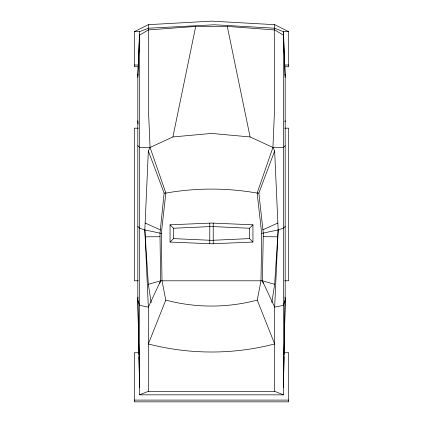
<?xml version="1.0" encoding="UTF-8"?>
<svg xmlns="http://www.w3.org/2000/svg" width="423" height="423" viewBox="0 0 423 423"><rect width="100%" height="100%" fill="white"/><g stroke="black" fill="none" stroke-linecap="round" stroke-linejoin="round"><path stroke-width="0.63" d="M213.224 223.143L213.224 243.717M283.431 386.062L283.516 378.215M283.622 369.068L283.759 356.647M274.659 24.661L274.659 107.114L272.93 147.463L257.142 193.078L261.684 233.427L260.996 280.798L257.226 300.097L274.659 343.957A251.69 251.69 0 0 1 148.341 343.957L165.774 300.097L162.004 280.798L161.316 233.427L165.858 193.078L150.07 147.463L148.341 107.114L148.341 24.661L211.5 21.15L274.659 24.661L288.692 31.677L288.692 66.765L284.748 66.765M263.212 283.304L262.376 280.798L263.307 233.221L258.871 193.078L274.659 150.974L272.93 147.463L250.099 136.941L211.5 133.43L172.901 136.941L150.07 147.463L139.569 147.463L137.819 145.713M283.431 387.817L285.181 298.342L284.933 297.089M283.431 384.306L283.569 377.728M283.622 375.095L284.007 356.674M284.045 354.701L284.446 335.624M284.473 334.307L285.181 300.097L285.181 75.537L283.431 31.677L274.659 28.225L214.408 24.767L148.341 28.225L139.569 31.677L134.308 31.677L134.308 66.765L138.252 66.765M138.527 334.307L137.819 300.097L137.819 75.537L139.569 31.677L139.569 394.833L283.431 394.833L283.431 31.677L288.692 31.677M137.819 77.293L139.569 35.183L148.341 29.922L195.712 26.411L227.288 26.411L274.659 29.922L283.431 35.183L285.181 77.293M139.569 394.833L148.341 391.323L148.341 307.114L144.835 229.922L148.341 150.974L150.07 147.463M274.659 150.974L278.165 229.922L274.659 307.114L274.659 391.323L283.431 394.833M271.852 302.551L274.659 284.309L278.165 229.922L283.431 228.166L285.181 226.411M148.341 150.974L164.129 193.078L159.979 233.285L160.624 280.798L159.788 283.304M138.067 297.089L137.819 298.342L139.569 387.817M137.819 75.537L138.051 74.369M172.901 136.941L195.712 26.411M284.88 121.887L285.181 120.777M285.181 300.097L283.431 305.358L274.659 307.114L262.376 280.798L160.624 280.798L148.341 284.309L151.148 302.551M160.624 280.798L148.341 307.114L139.569 305.358L137.819 300.097M170.057 242.062L173.509 238.609L173.509 228.251L170.057 224.798L211.5 223.069L252.943 224.798L252.943 242.062L211.5 243.791L170.057 242.062L170.057 224.798M285.181 145.713L283.431 147.463L272.93 147.463M252.943 242.062L249.491 238.609L249.491 228.251L252.943 224.798M134.308 31.677L148.341 24.661M262.926 229.795L277.858 223.027M278.165 229.922L261.684 233.427M173.509 228.251L211.5 226.522L249.491 228.251M249.491 238.609L211.5 240.338L173.509 238.609M145.279 236.811L160.026 236.737M134.308 65.01L138.252 65.01M284.748 65.01L288.692 65.01M138.252 128.169L134.308 128.169L134.308 280.798L138.252 280.798M284.748 128.169L288.692 128.169L288.692 280.798L284.748 280.798M164.129 193.078L165.858 193.078A263.55 263.55 0 0 1 257.142 193.078L258.871 193.078M139.199 352.729L134.308 352.729L134.308 401.85L288.692 401.85L288.692 352.729L283.801 352.729M148.341 391.323L274.659 391.323M134.308 400.095L288.692 400.095M263.238 236.674L277.721 236.811M161.316 233.427L144.835 229.922L139.569 228.166L137.819 226.411M262.376 280.798L274.659 284.309M145.142 223.027L160.333 229.858M227.288 26.411L250.099 136.941M284.949 74.369L285.181 75.537M137.819 120.777L138.125 124.013M144.835 229.922L148.341 284.309M138.554 335.624L138.956 354.701M138.993 356.674L139.379 375.095M139.431 377.728L139.569 384.306M139.241 356.647L139.379 369.068M139.484 378.215L139.569 386.062M209.776 223.143L209.776 243.717M257.226 300.097A178.268 178.268 0 0 1 165.774 300.097"/></g></svg>
